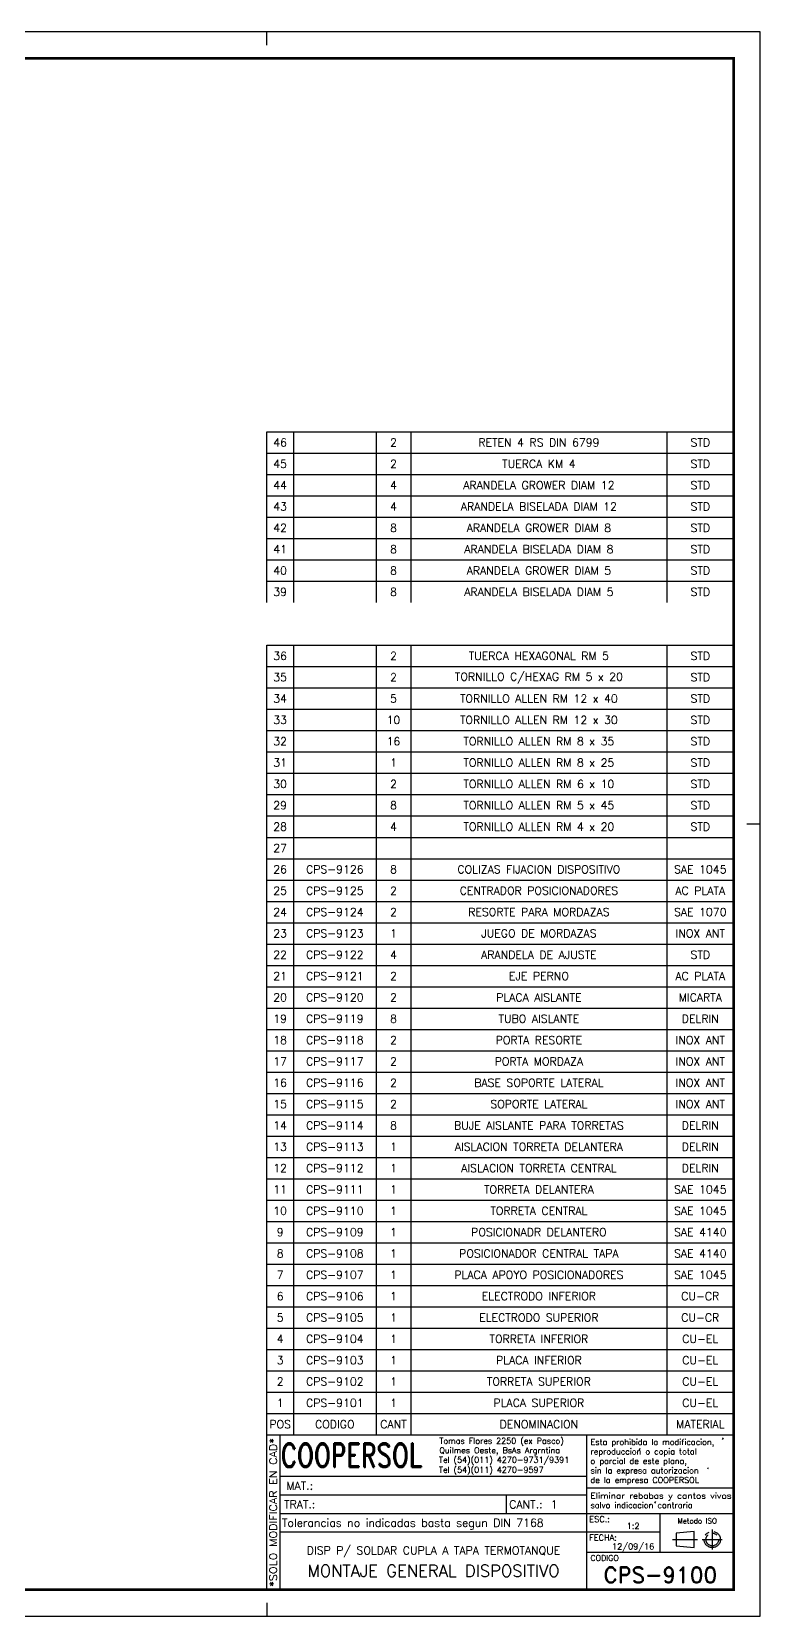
# Model space of a CAD drawing. Extents: x -13768 to 18086, y -10615 to 1188.
# Drawn here: x 3238 to 3784, y -1485 to -297 of the extents above; entities that cross this region are included whole.
import ezdxf
from ezdxf.enums import TextEntityAlignment as Align

# ---------------------------------------------------------------- set-up
doc = ezdxf.new("R2010")
doc.units = 0
doc.header["$LTSCALE"] = 7.5
doc.header["$MEASUREMENT"] = 0
doc.linetypes.add('CENTER', pattern=[2, 1.25, -0.25, 0.25, -0.25])
doc.layers.get('0').update_dxf_attribs({"linetype": 'CONTINUOUS'})
doc.layers.add('1', color=1, linetype='CENTER')
doc.layers.add('FI', color=1, linetype='CONTINUOUS')
doc.styles.add('ROMAND', font='ROMAND')
doc.styles.add('ROMANS', font='ROMANS.SHX')

# ---------------------------------------------------------------- blocks, each defined once
blk = doc.blocks.new('A1G')
for p, q in [((656, 589), (656, 594)), ((656, 5), (656, 0))]:
    blk.add_line(p, q)
blk.add_lwpolyline([(0, 0), (841, 0), (841, 594), (0, 594)], close=True)
at = {"const_width": 1}
blk.add_lwpolyline([(25, 10), (831, 10), (831, 584), (25, 584)], close=True, dxfattribs=at)
blk.add_lwpolyline([(841, 297), (836, 297)])
blk = doc.blocks.new('COOPERSOLROT-02')
for p, q in [((0, 58), (175, 58)), ((0, 0), (0, 58)), ((5, 0), (5, 58)), ((120, 0), (120, 58)), ((175, 0), (175, 58)), ((5, 42.5), (120, 42.5)), ((120, 38.19), (175, 38.19)), ((5, 35.5), (120, 35.5)), ((89.89, 28.5), (89.89, 35.5)), ((5, 28.5), (175, 28.5)), ((147.5, 14), (147.5, 28.5)), ((147.5, 21.5), (5, 21.5)), ((120, 14), (175, 14)), ((0, 0), (175, 0))]:
    blk.add_line(p, q)
at = {"color": 1, "linetype": 'CENTER'}
blk.add_line((166.98, 22.51), (166.98, 15.06), dxfattribs=at)
for points in [[(152.09, 18.79), (161.93, 18.79)], [(163.26, 18.79), (170.71, 18.79)]]:
    blk.add_lwpolyline(points, dxfattribs=at)
at = {"layer": '1'}
for points in [[(170.85, 56.26), (171.21, 56.85)], [(139.66, 52.43), (140.02, 53.02)], [(165.28, 45.22), (165.64, 45.81)], [(145.46, 32.42), (145.82, 33.01)]]:
    blk.add_lwpolyline(points, dxfattribs=at)
blk.add_lwpolyline([(160.25, 18.79), (160.25, 21.83), (153.47, 21.16), (153.47, 16.41), (160.25, 15.74)], close=True, dxfattribs=at)
for radius in [3.05, 2.37]:
    blk.add_circle((166.98, 18.79), radius, dxfattribs=at)
at = {"style": 'ROMANS', "width": 0.996387}
blk.add_text('*SOLO MODIFICAR EN CAD*', height=2.7, rotation=90, dxfattribs=at).set_placement((3.77, 1.09), (3.77, 56.81), align=Align.FIT)
at = {"style": 'ROMAND', "width": 0.75}
blk.add_text('COOPERSOL', height=9, dxfattribs=at).set_placement((5.26, 45.85))
at = {"style": 'ROMANS'}
for s, p in [('MAT.:', (7.32, 37.47)), ('TRAT.:', (6.5, 30.47)), ('CANT.:', (90.89, 30.47)), ('Tolerancias no indicadas basta segun DIN 7168', (5.7, 23.56))]:
    blk.add_text(s, height=3, dxfattribs=at).set_placement(p)
for tag, height, style, p in [('CONJUNTO', 2.3, 'ROMANS', (62.5, 17.5)), ('SUBCONJUNTO', 3, 'ROMANS', (62.5, 11.5)), ('DENOMINACION', 4.5, 'ROMANS', (62.5, 4.75)), ('COD-PLA', 6, 'ROMAND', (147.5, 5.5))]:
    blk.add_attdef(tag, text='', height=height, dxfattribs=dict(style=style)).set_placement(p, align=Align.MIDDLE)
at = {"layer": '1', "style": 'ROMANS'}
for s, height, p in [('Tomas Flores 2250 (ex Pasco)', 2.2, (64.69, 54.68)), ('Esta prohibida la modificacion,', 2.2, (121.36, 54.23)), ('Tel (54)(011) 4270-9731/9391', 2.2, (64.55, 47.56)), ('Quilmes Oeste, BsAs Argrntina', 2.2, (64.69, 51.12)), ('o parcial de este plano,', 2.2, (121.36, 47.11)), ('reproduccion o copia total', 2.2, (121.36, 50.67)), ('Tel (54)(011) 4270-9597', 2.2, (64.55, 43.83)), ('sin la expresa autorizacion ', 2.2, (121.36, 43.55)), ('de la empresa COOPERSOL', 2.2, (121.36, 39.99)), ('salvo indicacion contraria', 2.2, (121.36, 30.54)), ('ESC.:', 2.25, (120.89, 25.29)), ('FECHA:', 2.25, (120.81, 18.36)), ('CODIGO', 2.16, (121.33, 10.78))]:
    blk.add_text(s, height=height, dxfattribs=at).set_placement(p)
at = {"layer": '1', "style": 'ROMANS', "width": 0.96139}
blk.add_text('Eliminar rebabas y cantos vivos', height=2.2, dxfattribs=at).set_placement((121.34, 34.1), (174.21, 34.1), align=Align.FIT)
at = {"layer": '1', "style": 'ROMANS'}
blk.add_text('Metodo ISO', height=1.948, dxfattribs=at).set_placement((161.34, 25.77), align=Align.MIDDLE)
for tag, p in [('MAT', (22.51, 37.47)), ('TRAT', (22.51, 30.47)), ('CANT', (106.49, 30.47))]:
    blk.add_attdef(tag, p, '', height=3, dxfattribs=at)
for tag, p in [('ESC', (137.33, 22.73)), ('FECHA', (137.33, 15.06))]:
    blk.add_attdef(tag, text='', height=2.25, dxfattribs=at).set_placement(p, align=Align.CENTER)
blk = doc.blocks.new('LISCONJ')
blk.add_line((0, 0), (0, 8))
at = {"layer": 'FI', "color": 7}
for p, q in [((0, 8), (175, 8)), ((10, 8), (10, 0)), ((41, 8), (41, 0)), ((54, 8), (54, 0)), ((150, 8), (150, 0))]:
    blk.add_line(p, q, dxfattribs=at)
at = {"style": 'ROMANS'}
for tag, p in [('POS', (5, 4)), ('CODIGO', (25.5, 4)), ('CANT', (47.5, 4)), ('DENOMINACION', (102, 4)), ('MATERIAL', (162.5, 4))]:
    blk.add_attdef(tag, text='', height=3, dxfattribs=at).set_placement(p, align=Align.MIDDLE)

msp = doc.modelspace()

# ---------------------------------------------------------------- block references
at = {"xscale": 2, "yscale": 2, "zscale": 2}
msp.add_blockref('A1G', (2102.5, -1485), dxfattribs=at)
ref = msp.add_blockref('LISCONJ', (3414.5, -629), dxfattribs=dict(xscale=2, yscale=2, zscale=2))
ref.add_attrib('DENOMINACION', 'TUERCA KM 4', dxfattribs={"height": 6, "style": 'ROMANS'}).set_placement((3618.5, -621), align=Align.MIDDLE)
ref.add_attrib('CANT', '2', dxfattribs={"height": 6, "style": 'ROMANS'}).set_placement((3509.5, -621), align=Align.MIDDLE)
ref.add_attrib('POS', '45', dxfattribs={"height": 6, "style": 'ROMANS'}).set_placement((3424.5, -621), align=Align.MIDDLE)
ref.add_attrib('MATERIAL', 'STD', dxfattribs={"height": 6, "style": 'ROMANS'}).set_placement((3739.5, -621), align=Align.MIDDLE)
ref = msp.add_blockref('LISCONJ', (3414.5, -645), dxfattribs=dict(xscale=2, yscale=2, zscale=2))
ref.add_attrib('DENOMINACION', 'ARANDELA GROWER DIAM 12', dxfattribs={"height": 6, "style": 'ROMANS'}).set_placement((3618.5, -637), align=Align.MIDDLE)
ref.add_attrib('CANT', '4', dxfattribs={"height": 6, "style": 'ROMANS'}).set_placement((3509.5, -637), align=Align.MIDDLE)
ref.add_attrib('POS', '44', dxfattribs={"height": 6, "style": 'ROMANS'}).set_placement((3424.5, -637), align=Align.MIDDLE)
ref.add_attrib('MATERIAL', 'STD', dxfattribs={"height": 6, "style": 'ROMANS'}).set_placement((3739.5, -637), align=Align.MIDDLE)
ref = msp.add_blockref('LISCONJ', (3414.5, -661), dxfattribs=dict(xscale=2, yscale=2, zscale=2))
ref.add_attrib('DENOMINACION', 'ARANDELA BISELADA DIAM 12', dxfattribs={"height": 6, "style": 'ROMANS'}).set_placement((3618.5, -653), align=Align.MIDDLE)
ref.add_attrib('CANT', '4', dxfattribs={"height": 6, "style": 'ROMANS'}).set_placement((3509.5, -653), align=Align.MIDDLE)
ref.add_attrib('POS', '43', dxfattribs={"height": 6, "style": 'ROMANS'}).set_placement((3424.5, -653), align=Align.MIDDLE)
ref.add_attrib('MATERIAL', 'STD', dxfattribs={"height": 6, "style": 'ROMANS'}).set_placement((3739.5, -653), align=Align.MIDDLE)
ref = msp.add_blockref('LISCONJ', (3414.5, -677), dxfattribs=dict(xscale=2, yscale=2, zscale=2))
ref.add_attrib('DENOMINACION', 'ARANDELA GROWER DIAM 8', dxfattribs={"height": 6, "style": 'ROMANS'}).set_placement((3618.5, -669), align=Align.MIDDLE)
ref.add_attrib('CANT', '8', dxfattribs={"height": 6, "style": 'ROMANS'}).set_placement((3509.5, -669), align=Align.MIDDLE)
ref.add_attrib('POS', '42', dxfattribs={"height": 6, "style": 'ROMANS'}).set_placement((3424.5, -669), align=Align.MIDDLE)
ref.add_attrib('MATERIAL', 'STD', dxfattribs={"height": 6, "style": 'ROMANS'}).set_placement((3739.5, -669), align=Align.MIDDLE)
ref = msp.add_blockref('LISCONJ', (3414.5, -693), dxfattribs=dict(xscale=2, yscale=2, zscale=2))
ref.add_attrib('DENOMINACION', 'ARANDELA BISELADA DIAM 8', dxfattribs={"height": 6, "style": 'ROMANS'}).set_placement((3618.5, -685), align=Align.MIDDLE)
ref.add_attrib('CANT', '8', dxfattribs={"height": 6, "style": 'ROMANS'}).set_placement((3509.5, -685), align=Align.MIDDLE)
ref.add_attrib('POS', '41', dxfattribs={"height": 6, "style": 'ROMANS'}).set_placement((3424.5, -685), align=Align.MIDDLE)
ref.add_attrib('MATERIAL', 'STD', dxfattribs={"height": 6, "style": 'ROMANS'}).set_placement((3739.5, -685), align=Align.MIDDLE)
ref = msp.add_blockref('LISCONJ', (3414.5, -805), dxfattribs=dict(xscale=2, yscale=2, zscale=2))
ref.add_attrib('DENOMINACION', 'TORNILLO ALLEN RM 12 x 40', dxfattribs={"height": 6, "style": 'ROMANS'}).set_placement((3618.5, -797), align=Align.MIDDLE)
ref.add_attrib('CANT', '5', dxfattribs={"height": 6, "style": 'ROMANS'}).set_placement((3509.5, -797), align=Align.MIDDLE)
ref.add_attrib('POS', '34', dxfattribs={"height": 6, "style": 'ROMANS'}).set_placement((3424.5, -797), align=Align.MIDDLE)
ref.add_attrib('MATERIAL', 'STD', dxfattribs={"height": 6, "style": 'ROMANS'}).set_placement((3739.5, -797), align=Align.MIDDLE)
ref = msp.add_blockref('LISCONJ', (3414.5, -853), dxfattribs=dict(xscale=2, yscale=2, zscale=2))
ref.add_attrib('DENOMINACION', 'TORNILLO ALLEN RM 8 x 25', dxfattribs={"height": 6, "style": 'ROMANS'}).set_placement((3618.5, -845), align=Align.MIDDLE)
ref.add_attrib('CANT', '1', dxfattribs={"height": 6, "style": 'ROMANS'}).set_placement((3509.5, -845), align=Align.MIDDLE)
ref.add_attrib('POS', '31', dxfattribs={"height": 6, "style": 'ROMANS'}).set_placement((3424.5, -845), align=Align.MIDDLE)
ref.add_attrib('MATERIAL', 'STD', dxfattribs={"height": 6, "style": 'ROMANS'}).set_placement((3739.5, -845), align=Align.MIDDLE)
ref = msp.add_blockref('LISCONJ', (3414.5, -869), dxfattribs=dict(xscale=2, yscale=2, zscale=2))
ref.add_attrib('DENOMINACION', 'TORNILLO ALLEN RM 6 x 10', dxfattribs={"height": 6, "style": 'ROMANS'}).set_placement((3618.5, -861), align=Align.MIDDLE)
ref.add_attrib('CANT', '2', dxfattribs={"height": 6, "style": 'ROMANS'}).set_placement((3509.5, -861), align=Align.MIDDLE)
ref.add_attrib('POS', '30', dxfattribs={"height": 6, "style": 'ROMANS'}).set_placement((3424.5, -861), align=Align.MIDDLE)
ref.add_attrib('MATERIAL', 'STD', dxfattribs={"height": 6, "style": 'ROMANS'}).set_placement((3739.5, -861), align=Align.MIDDLE)
ref = msp.add_blockref('LISCONJ', (3414.5, -917), dxfattribs=dict(xscale=2, yscale=2, zscale=2))
ref.add_attrib('POS', '27', dxfattribs={"height": 6, "style": 'ROMANS'}).set_placement((3424.5, -909), align=Align.MIDDLE)
for p, values in [((3414.5, -933), {'DENOMINACION': 'COLIZAS FIJACION DISPOSITIVO', 'CODIGO': 'CPS-9126', 'CANT': '8', 'POS': '26', 'MATERIAL': 'SAE 1045'}), ((3414.5, -949), {'DENOMINACION': 'CENTRADOR POSICIONADORES', 'CODIGO': 'CPS-9125', 'CANT': '2', 'POS': '25', 'MATERIAL': 'AC PLATA'}), ((3414.5, -965), {'DENOMINACION': 'RESORTE PARA MORDAZAS', 'CODIGO': 'CPS-9124', 'CANT': '2', 'POS': '24', 'MATERIAL': 'SAE 1070'}), ((3414.5, -981), {'DENOMINACION': 'JUEGO DE MORDAZAS', 'CODIGO': 'CPS-9123', 'CANT': '1', 'POS': '23', 'MATERIAL': 'INOX ANT'}), ((3414.5, -997), {'DENOMINACION': 'ARANDELA DE AJUSTE', 'CODIGO': 'CPS-9122', 'CANT': '4', 'POS': '22', 'MATERIAL': 'STD'}), ((3414.5, -1013), {'DENOMINACION': 'EJE PERNO', 'CODIGO': 'CPS-9121', 'CANT': '2', 'POS': '21', 'MATERIAL': 'AC PLATA'}), ((3414.5, -1029), {'DENOMINACION': 'PLACA AISLANTE', 'CODIGO': 'CPS-9120', 'CANT': '2', 'POS': '20', 'MATERIAL': 'MICARTA'}), ((3414.5, -1045), {'DENOMINACION': 'TUBO AISLANTE', 'CODIGO': 'CPS-9119', 'CANT': '8', 'POS': '19', 'MATERIAL': 'DELRIN'}), ((3414.5, -1061), {'DENOMINACION': 'PORTA RESORTE', 'CODIGO': 'CPS-9118', 'CANT': '2', 'POS': '18', 'MATERIAL': 'INOX ANT'}), ((3414.5, -1077), {'DENOMINACION': 'PORTA MORDAZA', 'CODIGO': 'CPS-9117', 'CANT': '2', 'POS': '17', 'MATERIAL': 'INOX ANT'}), ((3414.5, -1093), {'DENOMINACION': 'BASE SOPORTE LATERAL', 'CODIGO': 'CPS-9116', 'CANT': '2', 'POS': '16', 'MATERIAL': 'INOX ANT'}), ((3414.5, -1109), {'DENOMINACION': 'SOPORTE LATERAL', 'CODIGO': 'CPS-9115', 'CANT': '2', 'POS': '15', 'MATERIAL': 'INOX ANT'}), ((3414.5, -1125), {'DENOMINACION': 'BUJE AISLANTE PARA TORRETAS', 'CODIGO': 'CPS-9114', 'CANT': '8', 'POS': '14', 'MATERIAL': 'DELRIN'}), ((3414.5, -1141), {'DENOMINACION': 'AISLACION TORRETA DELANTERA', 'CODIGO': 'CPS-9113', 'CANT': '1', 'POS': '13', 'MATERIAL': 'DELRIN'}), ((3414.5, -1157), {'DENOMINACION': 'AISLACION TORRETA CENTRAL', 'CODIGO': 'CPS-9112', 'CANT': '1', 'POS': '12', 'MATERIAL': 'DELRIN'}), ((3414.5, -1173), {'DENOMINACION': 'TORRETA DELANTERA', 'CODIGO': 'CPS-9111', 'CANT': '1', 'POS': '11', 'MATERIAL': 'SAE 1045'}), ((3414.5, -1189), {'DENOMINACION': 'TORRETA CENTRAL', 'CODIGO': 'CPS-9110', 'CANT': '1', 'POS': '10', 'MATERIAL': 'SAE 1045'}), ((3414.5, -1205), {'DENOMINACION': 'POSICIONADR DELANTERO', 'CODIGO': 'CPS-9109', 'CANT': '1', 'POS': '9', 'MATERIAL': 'SAE 4140'}), ((3414.5, -1221), {'DENOMINACION': 'POSICIONADOR CENTRAL TAPA', 'CODIGO': 'CPS-9108', 'CANT': '1', 'POS': '8', 'MATERIAL': 'SAE 4140'}), ((3414.5, -1237), {'DENOMINACION': 'PLACA APOYO POSICIONADORES', 'CODIGO': 'CPS-9107', 'CANT': '1', 'POS': '7', 'MATERIAL': 'SAE 1045'}), ((3414.5, -1253), {'DENOMINACION': 'ELECTRODO INFERIOR', 'CODIGO': 'CPS-9106', 'CANT': '1', 'POS': '6', 'MATERIAL': 'CU-CR'}), ((3414.5, -1269), {'DENOMINACION': 'ELECTRODO SUPERIOR', 'CODIGO': 'CPS-9105', 'CANT': '1', 'POS': '5', 'MATERIAL': 'CU-CR'}), ((3414.5, -1285), {'DENOMINACION': 'TORRETA INFERIOR', 'CODIGO': 'CPS-9104', 'CANT': '1', 'POS': '4', 'MATERIAL': 'CU-EL'}), ((3414.5, -1301), {'DENOMINACION': 'PLACA INFERIOR', 'CODIGO': 'CPS-9103', 'CANT': '1', 'POS': '3', 'MATERIAL': 'CU-EL'}), ((3414.5, -1317), {'DENOMINACION': 'TORRETA SUPERIOR', 'CODIGO': 'CPS-9102', 'CANT': '1', 'POS': '2', 'MATERIAL': 'CU-EL'}), ((3414.5, -1333), {'DENOMINACION': 'PLACA SUPERIOR', 'CODIGO': 'CPS-9101', 'CANT': '1', 'POS': '1', 'MATERIAL': 'CU-EL'}), ((3414.5, -1349), {'DENOMINACION': 'DENOMINACION', 'CODIGO': 'CODIGO', 'CANT': 'CANT', 'POS': 'POS', 'MATERIAL': 'MATERIAL'})]:
    msp.add_blockref('LISCONJ', p, dxfattribs=at).add_auto_attribs(values)
ref = msp.add_blockref('COOPERSOLROT-02', (3414.5, -1465), dxfattribs=dict(xscale=2, yscale=2, zscale=2))
ref.add_attrib('COD-PLA', 'CPS-9100', dxfattribs={"height": 12, "style": 'ROMAND'}).set_placement((3709.5, -1454), align=Align.MIDDLE)
ref.add_attrib('FECHA', '12/09/16', dxfattribs={"layer": '1', "height": 4.5, "style": 'ROMANS'}).set_placement((3689.16936, -1434.878), align=Align.CENTER)
ref.add_attrib('ESC', '1:2', dxfattribs={"layer": '1', "height": 4.5, "style": 'ROMANS'}).set_placement((3689.16936, -1419.54291), align=Align.CENTER)
ref.add_attrib('CANT', '1', (3627.48118, -1404.0637), dxfattribs={"layer": '1', "height": 6, "style": 'ROMANS'})
ref.add_attrib('DENOMINACION', 'MONTAJE GENERAL DISPOSITIVO', dxfattribs={"height": 9, "style": 'ROMANS'}).set_placement((3539.5, -1450.92437), align=Align.MIDDLE)
ref.add_attrib('SUBCONJUNTO', 'DISP P/ SOLDAR CUPLA A TAPA TERMOTANQUE', dxfattribs={"height": 6, "style": 'ROMANS'}).set_placement((3539.5, -1436.04431), align=Align.MIDDLE)
at = {"layer": '1'}
ref = msp.add_blockref('LISCONJ', (3414.5, -613), dxfattribs=dict(at, xscale=2, yscale=2, zscale=2))
ref.add_attrib('DENOMINACION', 'RETEN 4 RS DIN 6799', dxfattribs={"layer": '0', "height": 6, "style": 'ROMANS'}).set_placement((3618.5, -605), align=Align.MIDDLE)
ref.add_attrib('CANT', '2', dxfattribs={"layer": '0', "height": 6, "style": 'ROMANS'}).set_placement((3509.5, -605), align=Align.MIDDLE)
ref.add_attrib('POS', '46', dxfattribs={"layer": '0', "height": 6, "style": 'ROMANS'}).set_placement((3424.5, -605), align=Align.MIDDLE)
ref.add_attrib('MATERIAL', 'STD', dxfattribs={"layer": '0', "height": 6, "style": 'ROMANS'}).set_placement((3739.5, -605), align=Align.MIDDLE)
ref = msp.add_blockref('LISCONJ', (3414.5, -709), dxfattribs=dict(at, xscale=2, yscale=2, zscale=2))
ref.add_attrib('DENOMINACION', 'ARANDELA GROWER DIAM 5', dxfattribs={"layer": '0', "height": 6, "style": 'ROMANS'}).set_placement((3618.5, -701), align=Align.MIDDLE)
ref.add_attrib('CANT', '8', dxfattribs={"layer": '0', "height": 6, "style": 'ROMANS'}).set_placement((3509.5, -701), align=Align.MIDDLE)
ref.add_attrib('POS', '40', dxfattribs={"layer": '0', "height": 6, "style": 'ROMANS'}).set_placement((3424.5, -701), align=Align.MIDDLE)
ref.add_attrib('MATERIAL', 'STD', dxfattribs={"layer": '0', "height": 6, "style": 'ROMANS'}).set_placement((3739.5, -701), align=Align.MIDDLE)
ref = msp.add_blockref('LISCONJ', (3414.5, -725), dxfattribs=dict(at, xscale=2, yscale=2, zscale=2))
ref.add_attrib('DENOMINACION', 'ARANDELA BISELADA DIAM 5', dxfattribs={"layer": '0', "height": 6, "style": 'ROMANS'}).set_placement((3618.5, -717), align=Align.MIDDLE)
ref.add_attrib('CANT', '8', dxfattribs={"layer": '0', "height": 6, "style": 'ROMANS'}).set_placement((3509.5, -717), align=Align.MIDDLE)
ref.add_attrib('POS', '39', dxfattribs={"layer": '0', "height": 6, "style": 'ROMANS'}).set_placement((3424.5, -717), align=Align.MIDDLE)
ref.add_attrib('MATERIAL', 'STD', dxfattribs={"layer": '0', "height": 6, "style": 'ROMANS'}).set_placement((3739.5, -717), align=Align.MIDDLE)
ref = msp.add_blockref('LISCONJ', (3414.5, -773), dxfattribs=dict(at, xscale=2, yscale=2, zscale=2))
ref.add_attrib('DENOMINACION', 'TUERCA HEXAGONAL RM 5', dxfattribs={"layer": '0', "height": 6, "style": 'ROMANS'}).set_placement((3618.5, -765), align=Align.MIDDLE)
ref.add_attrib('CANT', '2', dxfattribs={"layer": '0', "height": 6, "style": 'ROMANS'}).set_placement((3509.5, -765), align=Align.MIDDLE)
ref.add_attrib('POS', '36', dxfattribs={"layer": '0', "height": 6, "style": 'ROMANS'}).set_placement((3424.5, -765), align=Align.MIDDLE)
ref.add_attrib('MATERIAL', 'STD', dxfattribs={"layer": '0', "height": 6, "style": 'ROMANS'}).set_placement((3739.5, -765), align=Align.MIDDLE)
ref = msp.add_blockref('LISCONJ', (3414.5, -789), dxfattribs=dict(at, xscale=2, yscale=2, zscale=2))
ref.add_attrib('DENOMINACION', 'TORNILLO C/HEXAG RM 5 x 20', dxfattribs={"layer": '0', "height": 6, "style": 'ROMANS'}).set_placement((3618.5, -781), align=Align.MIDDLE)
ref.add_attrib('CANT', '2', dxfattribs={"layer": '0', "height": 6, "style": 'ROMANS'}).set_placement((3509.5, -781), align=Align.MIDDLE)
ref.add_attrib('POS', '35', dxfattribs={"layer": '0', "height": 6, "style": 'ROMANS'}).set_placement((3424.5, -781), align=Align.MIDDLE)
ref.add_attrib('MATERIAL', 'STD', dxfattribs={"layer": '0', "height": 6, "style": 'ROMANS'}).set_placement((3739.5, -781), align=Align.MIDDLE)
ref = msp.add_blockref('LISCONJ', (3414.5, -821), dxfattribs=dict(at, xscale=2, yscale=2, zscale=2))
ref.add_attrib('DENOMINACION', 'TORNILLO ALLEN RM 12 x 30', dxfattribs={"layer": '0', "height": 6, "style": 'ROMANS'}).set_placement((3618.5, -813), align=Align.MIDDLE)
ref.add_attrib('CANT', '10', dxfattribs={"layer": '0', "height": 6, "style": 'ROMANS'}).set_placement((3509.5, -813), align=Align.MIDDLE)
ref.add_attrib('POS', '33', dxfattribs={"layer": '0', "height": 6, "style": 'ROMANS'}).set_placement((3424.5, -813), align=Align.MIDDLE)
ref.add_attrib('MATERIAL', 'STD', dxfattribs={"layer": '0', "height": 6, "style": 'ROMANS'}).set_placement((3739.5, -813), align=Align.MIDDLE)
ref = msp.add_blockref('LISCONJ', (3414.5, -837), dxfattribs=dict(at, xscale=2, yscale=2, zscale=2))
ref.add_attrib('DENOMINACION', 'TORNILLO ALLEN RM 8 x 35', dxfattribs={"layer": '0', "height": 6, "style": 'ROMANS'}).set_placement((3618.5, -829), align=Align.MIDDLE)
ref.add_attrib('CANT', '16', dxfattribs={"layer": '0', "height": 6, "style": 'ROMANS'}).set_placement((3509.5, -829), align=Align.MIDDLE)
ref.add_attrib('POS', '32', dxfattribs={"layer": '0', "height": 6, "style": 'ROMANS'}).set_placement((3424.5, -829), align=Align.MIDDLE)
ref.add_attrib('MATERIAL', 'STD', dxfattribs={"layer": '0', "height": 6, "style": 'ROMANS'}).set_placement((3739.5, -829), align=Align.MIDDLE)
ref = msp.add_blockref('LISCONJ', (3414.5, -885), dxfattribs=dict(at, xscale=2, yscale=2, zscale=2))
ref.add_attrib('DENOMINACION', 'TORNILLO ALLEN RM 5 x 45', dxfattribs={"layer": '0', "height": 6, "style": 'ROMANS'}).set_placement((3618.5, -877), align=Align.MIDDLE)
ref.add_attrib('CANT', '8', dxfattribs={"layer": '0', "height": 6, "style": 'ROMANS'}).set_placement((3509.5, -877), align=Align.MIDDLE)
ref.add_attrib('POS', '29', dxfattribs={"layer": '0', "height": 6, "style": 'ROMANS'}).set_placement((3424.5, -877), align=Align.MIDDLE)
ref.add_attrib('MATERIAL', 'STD', dxfattribs={"layer": '0', "height": 6, "style": 'ROMANS'}).set_placement((3739.5, -877), align=Align.MIDDLE)
ref = msp.add_blockref('LISCONJ', (3414.5, -901), dxfattribs=dict(at, xscale=2, yscale=2, zscale=2))
ref.add_attrib('DENOMINACION', 'TORNILLO ALLEN RM 4 x 20', dxfattribs={"layer": '0', "height": 6, "style": 'ROMANS'}).set_placement((3618.5, -893), align=Align.MIDDLE)
ref.add_attrib('CANT', '4', dxfattribs={"layer": '0', "height": 6, "style": 'ROMANS'}).set_placement((3509.5, -893), align=Align.MIDDLE)
ref.add_attrib('POS', '28', dxfattribs={"layer": '0', "height": 6, "style": 'ROMANS'}).set_placement((3424.5, -893), align=Align.MIDDLE)
ref.add_attrib('MATERIAL', 'STD', dxfattribs={"layer": '0', "height": 6, "style": 'ROMANS'}).set_placement((3739.5, -893), align=Align.MIDDLE)

doc.saveas('drawing.dxf')
